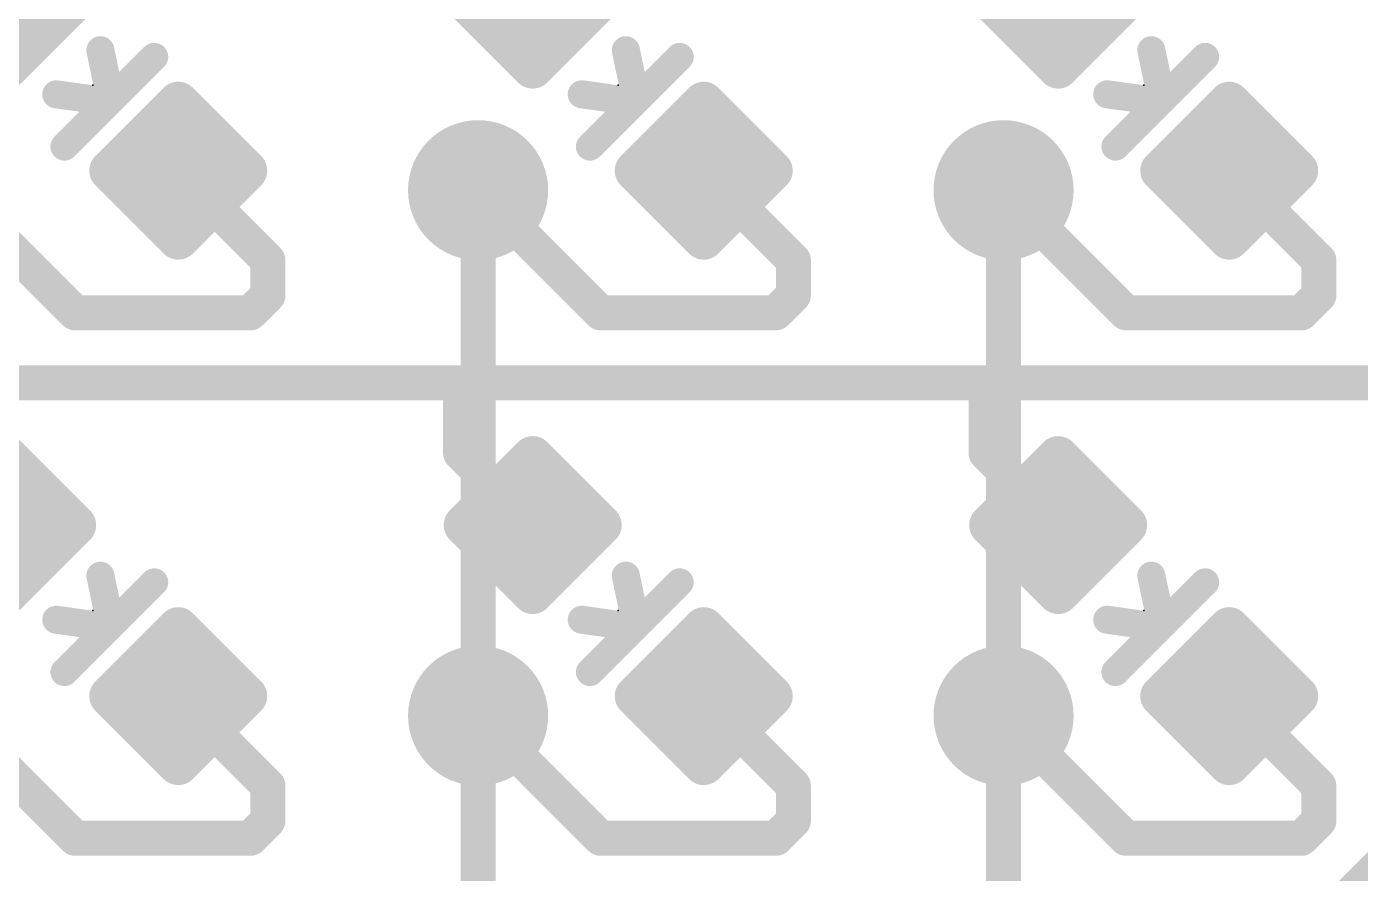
# Model space of a CAD drawing. Extents: x -39 to 68, y -22 to 43.
# Drawn here: x 9.68 to 19.35, y 29.84 to 35.98 of the extents above; entities that cross this region are included whole.
import ezdxf

# ---------------------------------------------------------------- set-up
doc = ezdxf.new("R2010")
doc.units = 0
for name, color, linetype in [('1', 12, 'CONTINUOUS'), ('16', 132, 'CONTINUOUS'), ('18', 110, 'CONTINUOUS'), ('21', 41, 'CONTINUOUS'), ('23', 53, 'CONTINUOUS')]:
    doc.layers.add(name, color=color, linetype=linetype)

# ---------------------------------------------------------------- blocks, each defined once
blk = doc.blocks.new('RECT160000X160000R30')
at = {"const_width": 0.15}
blk.add_lwpolyline([(0.425, -0.35), (0.425, 0.35, 0.4142), (0.35, 0.425), (-0.35, 0.425, 0.4142), (-0.425, 0.35), (-0.425, -0.35, 0.4142), (-0.35, -0.425), (0.35, -0.425, 0.4142)], format="xyb", close=True, dxfattribs=at)
blk.add_solid([(-0.3754, -0.3754), (0.3754, -0.3754), (-0.3754, 0.3754), (0.3754, 0.3754)])
blk = doc.blocks.new('ROUNDV')
at = {"const_width": 0.5}
blk.add_lwpolyline([(0, -0.25, 1), (0, 0.25, 1), (0, -0.25)], format="xyb", dxfattribs=at)

msp = doc.modelspace()

# ---------------------------------------------------------------- linework, layer by layer
at = {"layer": '1', "const_width": 0.254}
for points in [[(10.7801, 34.9399), (10.7801, 34.9399)], [(10.7801, 34.9399), (11.43, 34.29)], [(14.5901, 34.9399), (14.5901, 34.9399)], [(14.5901, 34.9399), (15.24, 34.29)], [(18.4001, 34.9399), (18.4001, 34.9399)], [(18.4001, 34.9399), (19.05, 34.29)], [(10.033, 33.909), (9.144, 34.798)], [(13.843, 33.909), (12.954, 34.798)], [(17.653, 33.909), (16.764, 34.798)], [(11.43, 34.29), (11.43, 34.036)], [(15.24, 34.29), (15.24, 34.036)], [(19.05, 34.29), (19.05, 34.036)], [(11.43, 34.036), (11.303, 33.909)], [(15.24, 34.036), (15.113, 33.909)], [(19.05, 34.036), (18.923, 33.909)], [(11.303, 33.909), (10.033, 33.909)], [(15.113, 33.909), (13.843, 33.909)], [(18.923, 33.909), (17.653, 33.909)], [(9.017, 33.401), (12.827, 33.401)], [(12.827, 33.401), (16.637, 33.401)], [(12.827, 32.893), (12.827, 33.401)], [(16.637, 33.401), (20.447, 33.401)], [(16.637, 32.893), (16.637, 33.401)], [(13.3499, 32.3701), (12.827, 32.893)], [(17.1599, 32.3701), (16.637, 32.893)], [(13.3499, 32.3701), (13.3499, 32.3701)], [(17.1599, 32.3701), (17.1599, 32.3701)], [(10.7801, 31.1299), (10.7801, 31.1299)], [(10.7801, 31.1299), (11.43, 30.48)], [(14.5901, 31.1299), (14.5901, 31.1299)], [(14.5901, 31.1299), (15.24, 30.48)], [(18.4001, 31.1299), (18.4001, 31.1299)], [(18.4001, 31.1299), (19.05, 30.48)], [(10.033, 30.099), (9.144, 30.988)], [(13.843, 30.099), (12.954, 30.988)], [(17.653, 30.099), (16.764, 30.988)], [(11.43, 30.48), (11.43, 30.226)], [(15.24, 30.48), (15.24, 30.226)], [(19.05, 30.48), (19.05, 30.226)], [(11.43, 30.226), (11.303, 30.099)], [(15.24, 30.226), (15.113, 30.099)], [(19.05, 30.226), (18.923, 30.099)], [(11.303, 30.099), (10.033, 30.099)], [(15.113, 30.099), (13.843, 30.099)], [(18.923, 30.099), (17.653, 30.099)]]:
    msp.add_lwpolyline(points, dxfattribs=at)
at = {"layer": '1', "const_width": 0.127}
for points in [[(10.7801, 35.0034, 1), (10.7801, 34.8764)], [(10.825, 34.9848, 1), (10.7352, 34.895)], [(10.7801, 34.8764, 1), (10.7801, 35.0034)], [(14.5901, 35.0034, 1), (14.5901, 34.8764)], [(14.635, 34.9848, 1), (14.5452, 34.895)], [(14.5901, 34.8764, 1), (14.5901, 35.0034)], [(18.4001, 35.0034, 1), (18.4001, 34.8764)], [(18.445, 34.9848, 1), (18.3552, 34.895)], [(18.4001, 34.8764, 1), (18.4001, 35.0034)], [(12.9989, 34.8429, 1), (12.9091, 34.7531)], [(16.8089, 34.8429, 1), (16.7191, 34.7531)], [(11.4935, 34.29, 1), (11.3665, 34.29)], [(11.3851, 34.2451, 1), (11.4749, 34.3349)], [(15.3035, 34.29, 1), (15.1765, 34.29)], [(15.1951, 34.2451, 1), (15.2849, 34.3349)], [(19.1135, 34.29, 1), (18.9865, 34.29)], [(19.0051, 34.2451, 1), (19.0949, 34.3349)], [(11.4749, 33.9911, 1), (11.3851, 34.0809)], [(15.2849, 33.9911, 1), (15.1951, 34.0809)], [(19.0949, 33.9911, 1), (19.0051, 34.0809)], [(11.3665, 34.036, 1), (11.4935, 34.036)], [(15.1765, 34.036, 1), (15.3035, 34.036)], [(18.9865, 34.036, 1), (19.1135, 34.036)], [(10.033, 33.9725, 1), (10.033, 33.8455)], [(9.9881, 33.8641, 1), (10.0779, 33.9539)], [(11.2581, 33.9539, 1), (11.3479, 33.8641)], [(11.303, 33.8455, 1), (11.303, 33.9725)], [(13.843, 33.9725, 1), (13.843, 33.8455)], [(13.7981, 33.8641, 1), (13.8879, 33.9539)], [(15.0681, 33.9539, 1), (15.1579, 33.8641)], [(15.113, 33.8455, 1), (15.113, 33.9725)], [(17.653, 33.9725, 1), (17.653, 33.8455)], [(17.6081, 33.8641, 1), (17.6979, 33.9539)], [(18.8781, 33.9539, 1), (18.9679, 33.8641)], [(18.923, 33.8455, 1), (18.923, 33.9725)], [(12.827, 33.4645, 1), (12.827, 33.3375)], [(12.8905, 33.401, 1), (12.7635, 33.401)], [(12.827, 33.3375, 1), (12.827, 33.4645)], [(16.637, 33.4645, 1), (16.637, 33.3375)], [(16.7005, 33.401, 1), (16.5735, 33.401)], [(16.637, 33.3375, 1), (16.637, 33.4645)], [(12.8719, 32.9379, 1), (12.7821, 32.8481)], [(16.6819, 32.9379, 1), (16.5921, 32.8481)], [(12.7635, 32.893, 1), (12.8905, 32.893)], [(16.5735, 32.893, 1), (16.7005, 32.893)], [(13.4134, 32.3701, 1), (13.2864, 32.3701)], [(17.2234, 32.3701, 1), (17.0964, 32.3701)], [(13.2864, 32.3701, 1), (13.4134, 32.3701)], [(13.305, 32.3252, 1), (13.3948, 32.415)], [(17.0964, 32.3701, 1), (17.2234, 32.3701)], [(17.115, 32.3252, 1), (17.2048, 32.415)], [(10.7801, 31.1934, 1), (10.7801, 31.0664)], [(10.825, 31.1748, 1), (10.7352, 31.085)], [(10.7801, 31.0664, 1), (10.7801, 31.1934)], [(14.5901, 31.1934, 1), (14.5901, 31.0664)], [(14.635, 31.1748, 1), (14.5452, 31.085)], [(14.5901, 31.0664, 1), (14.5901, 31.1934)], [(18.4001, 31.1934, 1), (18.4001, 31.0664)], [(18.445, 31.1748, 1), (18.3552, 31.085)], [(18.4001, 31.0664, 1), (18.4001, 31.1934)], [(12.9989, 31.0329, 1), (12.9091, 30.9431)], [(16.8089, 31.0329, 1), (16.7191, 30.9431)], [(11.4935, 30.48, 1), (11.3665, 30.48)], [(11.3851, 30.4351, 1), (11.4749, 30.5249)], [(15.3035, 30.48, 1), (15.1765, 30.48)], [(15.1951, 30.4351, 1), (15.2849, 30.5249)], [(19.1135, 30.48, 1), (18.9865, 30.48)], [(19.0051, 30.4351, 1), (19.0949, 30.5249)], [(11.3665, 30.226, 1), (11.4935, 30.226)], [(11.4749, 30.1811, 1), (11.3851, 30.2709)], [(15.1765, 30.226, 1), (15.3035, 30.226)], [(15.2849, 30.1811, 1), (15.1951, 30.2709)], [(18.9865, 30.226, 1), (19.1135, 30.226)], [(19.0949, 30.1811, 1), (19.0051, 30.2709)], [(10.033, 30.1625, 1), (10.033, 30.0355)], [(9.9881, 30.0541, 1), (10.0779, 30.1439)], [(11.2581, 30.1439, 1), (11.3479, 30.0541)], [(11.303, 30.0355, 1), (11.303, 30.1625)], [(13.843, 30.1625, 1), (13.843, 30.0355)], [(13.7981, 30.0541, 1), (13.8879, 30.1439)], [(15.0681, 30.1439, 1), (15.1579, 30.0541)], [(15.113, 30.0355, 1), (15.113, 30.1625)], [(17.653, 30.1625, 1), (17.653, 30.0355)], [(17.6081, 30.0541, 1), (17.6979, 30.1439)], [(18.8781, 30.1439, 1), (18.9679, 30.0541)], [(18.923, 30.0355, 1), (18.923, 30.1625)]]:
    msp.add_lwpolyline(points, format="xyb", dxfattribs=at)
at = {"layer": '16', "const_width": 0.254}
for points in [[(12.954, 34.798), (12.954, 30.988)], [(16.764, 34.798), (16.764, 30.988)], [(12.954, 30.988), (12.954, 27.178)], [(16.764, 30.988), (16.764, 27.178)], [(18.669, 29.083), (20.574, 30.988)]]:
    msp.add_lwpolyline(points, dxfattribs=at)
at = {"layer": '16', "const_width": 0.127}
for points in [[(13.0175, 34.798, 1), (12.8905, 34.798)], [(16.8275, 34.798, 1), (16.7005, 34.798)], [(13.0175, 30.988, 1), (12.8905, 30.988)], [(12.8905, 30.988, 1), (13.0175, 30.988)], [(16.8275, 30.988, 1), (16.7005, 30.988)], [(16.7005, 30.988, 1), (16.8275, 30.988)]]:
    msp.add_lwpolyline(points, format="xyb", dxfattribs=at)
at = {"layer": '21', "const_width": 0.1016}
for points in [[(10.2652, 35.8238, 1), (10.1657, 35.8031)], [(14.0752, 35.8238, 1), (13.9757, 35.8031)], [(17.8852, 35.8238, 1), (17.7857, 35.8031)], [(10.6414, 35.7291, 1), (10.5696, 35.801)], [(14.4514, 35.7291, 1), (14.3796, 35.801)], [(18.2614, 35.7291, 1), (18.1896, 35.801)], [(9.9027, 35.544, 1), (9.8886, 35.4434)], [(13.7127, 35.544, 1), (13.6986, 35.4434)], [(17.5227, 35.544, 1), (17.5086, 35.4434)], [(10.2443, 35.4757, 1), (10.3161, 35.4039)], [(10.2375, 35.4583, 1), (10.337, 35.479)], [(10.3161, 35.4039, 1), (10.2443, 35.4757)], [(10.2732, 35.3895, 1), (10.2873, 35.4901)], [(14.0543, 35.4757, 1), (14.1261, 35.4039)], [(14.0475, 35.4583, 1), (14.147, 35.479)], [(14.1261, 35.4039, 1), (14.0543, 35.4757)], [(14.0832, 35.3895, 1), (14.0973, 35.4901)], [(17.8643, 35.4757, 1), (17.9361, 35.4039)], [(17.8575, 35.4583, 1), (17.957, 35.479)], [(17.9361, 35.4039, 1), (17.8643, 35.4757)], [(17.8932, 35.3895, 1), (17.9073, 35.4901)], [(9.919, 35.1504, 1), (9.9909, 35.0786)], [(13.729, 35.1504, 1), (13.8009, 35.0786)], [(17.539, 35.1504, 1), (17.6109, 35.0786)], [(10.2652, 32.0138, 1), (10.1657, 31.9931)], [(14.0752, 32.0138, 1), (13.9757, 31.9931)], [(17.8852, 32.0138, 1), (17.7857, 31.9931)], [(10.6414, 31.9191, 1), (10.5696, 31.991)], [(14.4514, 31.9191, 1), (14.3796, 31.991)], [(18.2614, 31.9191, 1), (18.1896, 31.991)], [(9.9027, 31.734, 1), (9.8886, 31.6334)], [(10.2375, 31.6483, 1), (10.337, 31.669)], [(10.3161, 31.5939, 1), (10.2443, 31.6657)], [(10.2732, 31.5795, 1), (10.2873, 31.6801)], [(13.7127, 31.734, 1), (13.6986, 31.6334)], [(14.0475, 31.6483, 1), (14.147, 31.669)], [(14.1261, 31.5939, 1), (14.0543, 31.6657)], [(14.0832, 31.5795, 1), (14.0973, 31.6801)], [(17.5227, 31.734, 1), (17.5086, 31.6334)], [(17.8575, 31.6483, 1), (17.957, 31.669)], [(17.9361, 31.5939, 1), (17.8643, 31.6657)], [(17.8932, 31.5795, 1), (17.9073, 31.6801)], [(10.2443, 31.6657, 1), (10.3161, 31.5939)], [(14.0543, 31.6657, 1), (14.1261, 31.5939)], [(17.8643, 31.6657, 1), (17.9361, 31.5939)], [(9.919, 31.3404, 1), (9.9909, 31.2686)], [(13.729, 31.3404, 1), (13.8009, 31.2686)], [(17.539, 31.3404, 1), (17.6109, 31.2686)]]:
    msp.add_lwpolyline(points, format="xyb", dxfattribs=at)
at = {"layer": '21', "const_width": 0.2032}
for points in [[(10.2873, 35.4686), (10.2154, 35.8134)], [(14.0973, 35.4686), (14.0254, 35.8134)], [(17.9073, 35.4686), (17.8354, 35.8134)], [(10.6055, 35.7651), (10.2802, 35.4398)], [(14.4155, 35.7651), (14.0902, 35.4398)], [(18.2255, 35.7651), (17.9002, 35.4398)], [(10.2802, 35.4398), (9.8957, 35.4937)], [(14.0902, 35.4398), (13.7057, 35.4937)], [(17.9002, 35.4398), (17.5157, 35.4937)], [(9.9549, 35.1145), (10.2802, 35.4398)], [(13.7649, 35.1145), (14.0902, 35.4398)], [(17.5749, 35.1145), (17.9002, 35.4398)], [(10.2873, 31.6586), (10.2154, 32.0034)], [(14.0973, 31.6586), (14.0254, 32.0034)], [(17.9073, 31.6586), (17.8354, 32.0034)], [(10.6055, 31.9551), (10.2802, 31.6298)], [(14.4155, 31.9551), (14.0902, 31.6298)], [(18.2255, 31.9551), (17.9002, 31.6298)], [(10.2802, 31.6298), (9.8957, 31.6837)], [(9.9549, 31.3045), (10.2802, 31.6298)], [(14.0902, 31.6298), (13.7057, 31.6837)], [(13.7649, 31.3045), (14.0902, 31.6298)], [(17.9002, 31.6298), (17.5157, 31.6837)], [(17.5749, 31.3045), (17.9002, 31.6298)]]:
    msp.add_lwpolyline(points, dxfattribs=at)
at = {"layer": '23'}
for p in [(10.16, 35.56), (13.97, 35.56), (17.78, 35.56), (10.16, 31.75), (13.97, 31.75), (17.78, 31.75)]:
    msp.add_point(p, dxfattribs=at)

# ---------------------------------------------------------------- block references
at = {"layer": '1', "rotation": 225}
for p in [(9.5399, 36.1801), (13.3499, 36.1801), (17.1599, 36.1801), (10.7801, 34.9399), (14.5901, 34.9399), (18.4001, 34.9399), (9.5399, 32.3701), (13.3499, 32.3701), (17.1599, 32.3701), (10.7801, 31.1299), (14.5901, 31.1299), (18.4001, 31.1299)]:
    msp.add_blockref('RECT160000X160000R30', p, dxfattribs=at)
at = {"layer": '18', "xscale": 1.016, "yscale": 1.016}
for p in [(12.954, 34.798), (12.954, 34.798), (16.764, 34.798), (16.764, 34.798), (12.954, 30.988), (12.954, 30.988), (16.764, 30.988), (16.764, 30.988)]:
    msp.add_blockref('ROUNDV', p, dxfattribs=at)

doc.saveas('drawing.dxf')
